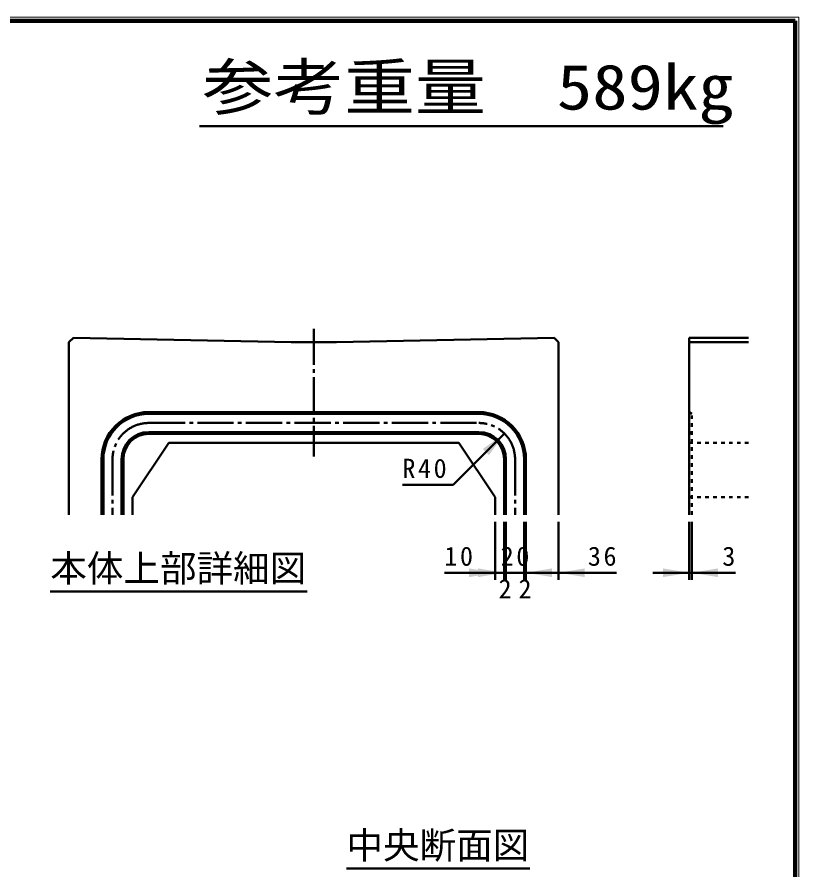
# Model space of a CAD drawing. Units: millimetres, scale not verified. Extents: x 100 to 4105, y 100 to 2870.
# Drawn here: x 3027 to 4105, y 1694 to 2870 of the extents above; entities that cross this region are included whole.
import ezdxf
from ezdxf.enums import TextEntityAlignment as Align

# ---------------------------------------------------------------- set-up
doc = ezdxf.new("R2010")
doc.units = ezdxf.units.MM
doc.header["$LTSCALE"] = 5
doc.linetypes.add('USER1', pattern=[13.4, 10, -1.2, 1, -1.2])
doc.linetypes.add('USER2', pattern=[2.2, 1, -1.2])
doc.layers.add('V-nasSTD', color=7, linetype='Continuous', lineweight=35)
doc.styles.add('ＭＳ ゴシック', font='')
doc.styles.get('ＭＳ ゴシック').set_extended_font_data('MS Gothic')

msp = doc.modelspace()

# ---------------------------------------------------------------- hatches: boundary and pattern name
at = {"layer": 'V-nasSTD'}
for points in [[(3677.765, 2266.019), (3698.978, 2295.718), (3669.28, 2274.504)], [(3650.123, 2097.862), (3686.123, 2103.862), (3650.123, 2109.862)], [(3662.623, 2097.862), (3698.623, 2103.862), (3662.623, 2109.862)], [(3764.623, 2109.862), (3728.623, 2103.862), (3764.623, 2097.862)], [(3809.623, 2109.862), (3773.623, 2103.862), (3809.623, 2097.862)], [(3917.623, 2097.862), (3953.623, 2103.862), (3917.623, 2109.862)], [(3993.373, 2109.862), (3957.373, 2103.862), (3993.373, 2097.862)]]:
    msp.add_hatch(color=256, dxfattribs=at).paths.add_polyline_path(points)

# ---------------------------------------------------------------- linework, layer by layer
at = {"layer": 'V-nasSTD', "lineweight": 100}
for p, q in [((4100, 2865), (105, 2865)), ((4100, 105), (4100, 2865))]:
    msp.add_line(p, q, dxfattribs=at)
at = {"layer": 'V-nasSTD', "lineweight": 50}
for p, q in [((3278.536, 2719.753), (4000.536, 2719.753)), ((3104.873, 2427.862), (3098.623, 2421.612)), ((3404.873, 2421.612), (3104.873, 2427.862)), ((3467.373, 2421.612), (3767.373, 2427.862)), ((3767.373, 2427.862), (3773.623, 2421.612)), ((3953.623, 2427.862), (4035.623, 2427.862)), ((3953.623, 2427.862), (3953.623, 2183.862)), ((3098.623, 2183.862), (3098.623, 2421.612)), ((3404.873, 2421.612), (3467.373, 2421.612)), ((3773.623, 2421.612), (3773.623, 2183.862)), ((3953.623, 2421.612), (4035.623, 2421.612)), ((3208.623, 2325.362), (3663.623, 2325.362)), ((3208.623, 2322.862), (3663.623, 2322.862)), ((3208.623, 2297.862), (3663.623, 2297.862)), ((3208.623, 2295.362), (3663.623, 2295.362)), ((3628.267, 2225.007), (3698.978, 2295.718)), ((3236.123, 2282.862), (3186.123, 2207.862)), ((3236.123, 2282.862), (3636.123, 2282.862)), ((3420.498, 2282.862), (3451.748, 2282.862)), ((3636.123, 2282.862), (3686.123, 2207.862)), ((3143.623, 2220.362), (3143.623, 2260.362)), ((3146.123, 2260.362), (3146.123, 2183.862)), ((3171.123, 2260.362), (3171.123, 2183.862)), ((3173.623, 2220.362), (3173.623, 2260.362)), ((3698.623, 2260.362), (3698.623, 2220.362)), ((3701.123, 2260.362), (3701.123, 2183.862)), ((3726.123, 2260.362), (3726.123, 2183.862)), ((3728.623, 2260.362), (3728.623, 2220.362)), ((3628.267, 2225.007), (3558.267, 2225.007)), ((3143.623, 2183.862), (3143.623, 2220.362)), ((3173.623, 2183.862), (3173.623, 2220.362)), ((3698.623, 2220.362), (3698.623, 2183.862)), ((3728.623, 2220.362), (3728.623, 2183.862)), ((3186.123, 2207.862), (3186.123, 2183.862)), ((3686.123, 2207.862), (3686.123, 2183.862)), ((3686.123, 2173.862), (3686.123, 2093.862)), ((3698.623, 2173.862), (3698.623, 2093.862)), ((3701.123, 2173.862), (3701.123, 2093.862)), ((3726.123, 2173.862), (3726.123, 2093.862)), ((3728.623, 2173.862), (3728.623, 2093.862)), ((3773.623, 2173.862), (3773.623, 2093.862)), ((3953.623, 2173.862), (3953.623, 2093.862)), ((3957.373, 2173.862), (3957.373, 2093.862)), ((3616.123, 2103.862), (3686.123, 2103.862)), ((3686.123, 2103.862), (3698.623, 2103.862)), ((3698.623, 2103.862), (3701.123, 2103.862)), ((3701.123, 2103.862), (3726.123, 2103.862)), ((3726.123, 2103.862), (3728.623, 2103.862)), ((3728.623, 2103.862), (3773.623, 2103.862)), ((3736.435, 2103.862), (3744.248, 2103.862)), ((3853.623, 2103.862), (3773.623, 2103.862)), ((3903.623, 2103.862), (3953.623, 2103.862)), ((3953.623, 2103.862), (3957.373, 2103.862)), ((4017.373, 2103.862), (3957.373, 2103.862)), ((3072.887, 2078.077), (3426.896, 2078.077)), ((3481.126, 1696.244), (3733.932, 1696.244))]:
    msp.add_line(p, q, dxfattribs=at)
at = {"layer": 'V-nasSTD', "linetype": 'USER1', "lineweight": 50}
for p, q in [((3436.123, 2440.362), (3436.123, 2264.112)), ((3208.623, 2310.362), (3663.623, 2310.362)), ((3158.623, 2260.362), (3158.623, 2183.862)), ((3713.623, 2260.362), (3713.623, 2183.862))]:
    msp.add_line(p, q, dxfattribs=at)
at = {"layer": 'V-nasSTD', "linetype": 'USER2', "lineweight": 50}
for p, q in [((3953.623, 2325.362), (3957.373, 2322.862)), ((3957.373, 2183.862), (3957.373, 2322.862)), ((3953.623, 2295.362), (3957.373, 2297.862)), ((3953.623, 2282.862), (4035.623, 2282.862)), ((4035.623, 2207.862), (3953.623, 2207.862))]:
    msp.add_line(p, q, dxfattribs=at)
at = {"layer": 'V-nasSTD', "lineweight": 13}
msp.add_lwpolyline([(100, 100), (100, 2870), (4105, 2870), (4105, 100)], close=True, dxfattribs=at)
at = {"layer": 'V-nasSTD', "lineweight": 50}
for centre, radius, start, end in [((3208.623, 2260.362), 65, 90, 180), ((3208.623, 2260.362), 62.5, 90, 180), ((3663.623, 2260.362), 65, 0, 90), ((3663.623, 2260.362), 62.5, 0, 90), ((3208.623, 2260.362), 37.5, 90, 180), ((3208.623, 2260.362), 35, 90, 180), ((3663.623, 2260.362), 37.5, 0, 90), ((3663.623, 2260.362), 35, 0, 90)]:
    msp.add_arc(centre, radius, start, end, dxfattribs=at)
at = {"layer": 'V-nasSTD', "linetype": 'USER1', "lineweight": 50}
for centre, start, end in [((3208.623, 2260.362), 90, 180), ((3663.623, 2260.362), 0, 90)]:
    msp.add_arc(centre, 50, start, end, dxfattribs=at)

# ---------------------------------------------------------------- texts
at = {"layer": 'V-nasSTD', "style": 'ＭＳ ゴシック', "width": 1.15}
msp.add_text('参考重量\u3000589kg', height=62.32, dxfattribs=at).set_placement((3282.536, 2804.753), align=Align.TOP_LEFT)
at = {"layer": 'V-nasSTD', "style": 'ＭＳ ゴシック'}
for s, height, p in [('本体上部詳細図', 36.95, (3072.887, 2128.477)), ('3', 26.39, (3999.373, 2139.862)), ('2', 26.39, (3690.873, 2094.862)), ('2', 26.39, (3718.373, 2094.862)), ('中央断面図', 36.95, (3481.126, 1746.644))]:
    msp.add_text(s, height=height, dxfattribs=at).set_placement(p, align=Align.TOP_LEFT)
at = {"layer": 'V-nasSTD', "char_height": 26.39, "attachment_point": 1, "style": 'ＭＳ ゴシック'}
for s, insert in [('\\T1.2;R40', (3558.267, 2261.007)), ('\\T1.2;10', (3616.123, 2139.862)), ('\\T1.2;20', (3693.823, 2139.862)), ('\\T1.2;36', (3814.023, 2139.862))]:
    msp.add_mtext(s, dxfattribs=dict(at, insert=insert))

doc.saveas('drawing.dxf')
